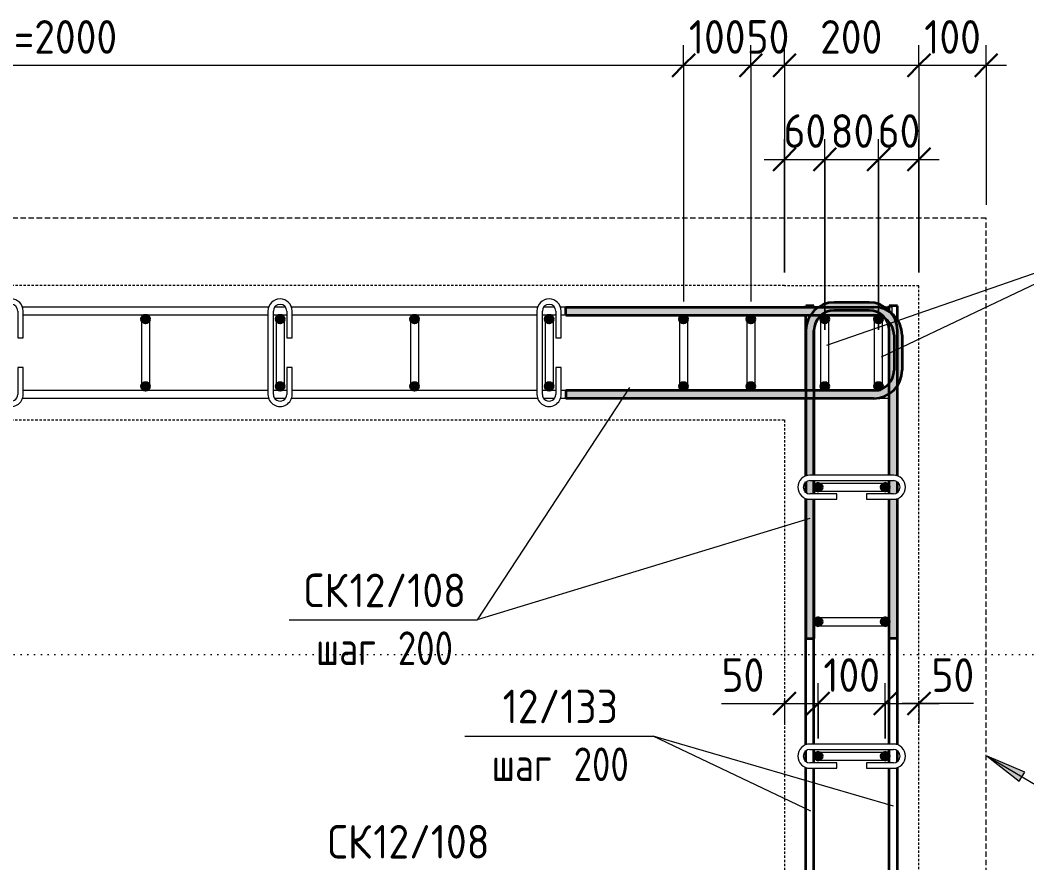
# Model space of a CAD drawing. Header units: millimetres. Extents: x 28908 to 47912, y -2577 to 78399.
# Drawn here: x 32943 to 34441, y 76866 to 78120 of the extents above; entities that cross this region are included whole.
import ezdxf

# ---------------------------------------------------------------- set-up
doc = ezdxf.new("R2010")
doc.units = ezdxf.units.MM
for name, pattern in [('01 Штриховая _4 мм_', [6, 3.5, -2.5]), ('01 Штриховая _8 мм_', [12, 8, -4]), ('04 Пунктир 10мм', [10, 0, -10])]:
    doc.linetypes.add(name, pattern=pattern)
for name, color, linetype, lineweight in [('AA_Dim', 7, 'Continuous', 9), ('AA_Dim-20', 7, 'Continuous', 9), ('AA_Oformlenie', 7, 'Continuous', 9), ('AA_Razrez', 7, 'Continuous', 9), ('AA_Vinoska', 7, 'Continuous', 9), ('KR_Armatura', 7, 'Continuous', 20), ('KR_Armatura_Tonkie', 7, 'Continuous', 20)]:
    doc.layers.add(name, color=color, linetype=linetype, lineweight=lineweight)
doc.layers.add('AF_Stena_Опалубка', color=7, linetype='Continuous', lineweight=20, true_color=0x0063c6)
doc.layers.add('KR_Fundament', color=7, linetype='Continuous', lineweight=20, true_color=0x804000)
doc.styles.add('ISOCPEUR_1', font='isocpeur.TTF', dxfattribs={"width": 0.9, "height": 50})
doc.styles.add('ISOCPEUR_2', font='isocpeur.TTF', dxfattribs={"width": 0.8, "height": 50})
doc.dimstyles.new('00_Точн_3_знака__прозр_', dxfattribs={"dimscale": 304.8, "dimtxt": 50.137748, "dimasz": 0.111549, "dimexe": 0.098425, "dimexo": 0.065617, "dimgap": 0.006562, "dimtad": 1, "dimdec": 3, "dimrnd": 0.001, "dimdsep": 46, "dimtxsty": 'ISOCPEUR_1', "dimblk1": 'OBLIQUE', "dimblk2": 'OBLIQUE', "dimsah": 1, "dimcen": 0.09, "dimdle": 0.098425, "dimazin": 0, "dimtfac": 1, "dimtdec": 4, "dimtix": 1, "dimtmove": 0, "dimatfit": 3, "dimfxl": 1, "dimtvp": 1, "dimtolj": 1, "dimtzin": 0, "dimlwd": 18, "dimlwe": 18, "dimarcsym": 2})
doc.dimstyles.new('00_Точн_3_знака__прозр__1', dxfattribs={"dimscale": 304.8, "dimtxt": 50.137748, "dimasz": 0.111549, "dimexe": 0.098425, "dimexo": 0.065617, "dimgap": 0.006562, "dimtad": 1, "dimdec": 3, "dimrnd": 0.001, "dimdsep": 46, "dimtxsty": 'ISOCPEUR_1', "dimblk1": 'OBLIQUE', "dimblk2": 'OBLIQUE', "dimsah": 1, "dimcen": 0.09, "dimdle": 0.098425, "dimazin": 0, "dimtfac": 1, "dimtdec": 4, "dimtix": 1, "dimtmove": 1, "dimatfit": 3, "dimfxl": 1, "dimtvp": 1, "dimtolj": 1, "dimtzin": 0, "dimlwd": 18, "dimlwe": 18, "dimarcsym": 2})

# ---------------------------------------------------------------- blocks, each defined once
blk = doc.blocks.new('079_Шпилька _ЭлУзла_ - d8 А240-3881866-План армирования стен')
at = {"layer": 'AA_Oformlenie'}
for p, q in [((40, 18), (0, 18)), ((40, 10), (40, 18)), ((124, 18), (84, 18)), ((84, 18), (84, 10)), ((0, 10), (40, 10)), ((84, 10), (124, 10)), ((124, -10), (0, -10)), ((0, -18), (124, -18))]:
    blk.add_line(p, q, dxfattribs=at)
for centre, radius, start, end in [((0, 0), 18, 90, 270), ((124, 0), 18, 270, 90), ((0, 0), 10, 90, 270), ((124, 0), 10, 270, 90)]:
    blk.add_arc(centre, radius, start, end, dxfattribs=at)
blk = doc.blocks.new('DIMBLOCK7-План армирования стен')
at = {"layer": 'AA_Dim-20', "color": 30, "lineweight": 18, "true_color": 0xff8000, "transparency": 16777216}
for p, q in [((31930.1, 78052.6), (31930.1, 78082.6)), ((33930.1, 78052.6), (33930.1, 78082.6)), ((34030.1, 78052.6), (34030.1, 78082.6)), ((31930.1, 78052.6), (33930.1, 78052.6)), ((31930.1, 78052.6), (31930.1, 77701)), ((33930.1, 78052.6), (33930.1, 77701)), ((34030.1, 78052.6), (34030.1, 77701))]:
    blk.add_line(p, q, dxfattribs=at)
at = {"layer": 'AA_Dim-20', "color": 30, "lineweight": 30, "true_color": 0xff8000, "transparency": 16777216}
for p, q in [((31930.1, 78052.6), (31947.1, 78069.6)), ((33930.1, 78052.6), (33947.1, 78069.6)), ((34030.1, 78052.6), (34047.1, 78069.6)), ((31930.1, 78052.6), (31913.1, 78035.6)), ((33930.1, 78052.6), (33913.1, 78035.6)), ((34030.1, 78052.6), (34013.1, 78035.6))]:
    blk.add_line(p, q, dxfattribs=at)
at = {"layer": 'AA_Dim-20', "color": 0, "lineweight": 18, "transparency": 16777216, "insert": (32763.1, 78119.8), "char_height": 50, "width": 400.724, "attachment_point": 1, "line_spacing_factor": 1.135194, "style": 'ISOCPEUR_1'}
blk.add_mtext('10х200=2000', dxfattribs=at)
blk = doc.blocks.new('_None')
blk = doc.blocks.new('DIMBLOCK8-План армирования стен')
at = {"layer": 'AA_Dim-20', "color": 30, "lineweight": 18, "true_color": 0xff8000, "transparency": 16777216}
for p, q in [((33930.1, 78052.6), (33930.1, 78082.6)), ((34030.1, 78052.6), (34030.1, 78082.6)), ((34080.1, 78052.6), (34080.1, 78082.6)), ((33930.1, 78052.6), (34030.1, 78052.6)), ((33930.1, 78052.6), (33930.1, 77701)), ((34030.1, 78052.6), (34030.1, 77701)), ((34080.1, 78052.6), (34080.1, 77744.5))]:
    blk.add_line(p, q, dxfattribs=at)
at = {"layer": 'AA_Dim-20', "color": 30, "lineweight": 30, "true_color": 0xff8000, "transparency": 16777216}
for p, q in [((33930.1, 78052.6), (33947.1, 78069.6)), ((34030.1, 78052.6), (34047.1, 78069.6)), ((34080.1, 78052.6), (34097.1, 78069.6)), ((33930.1, 78052.6), (33913.1, 78035.6)), ((34030.1, 78052.6), (34013.1, 78035.6)), ((34080.1, 78052.6), (34063.1, 78035.6))]:
    blk.add_line(p, q, dxfattribs=at)
at = {"layer": 'AA_Dim-20', "color": 0, "lineweight": 18, "transparency": 16777216, "insert": (33938, 78119.8), "char_height": 50, "width": 101.032, "attachment_point": 1, "line_spacing_factor": 1.135194, "style": 'ISOCPEUR_1'}
blk.add_mtext('100', dxfattribs=at)
blk = doc.blocks.new('DIMBLOCK9-План армирования стен')
at = {"layer": 'AA_Dim-20', "color": 30, "lineweight": 18, "true_color": 0xff8000, "transparency": 16777216}
for p, q in [((34030.1, 78052.6), (34030.1, 78082.6)), ((34080.1, 78052.6), (34080.1, 78082.6)), ((34280.1, 78052.6), (34280.1, 78082.6)), ((34030.1, 78052.6), (34080.1, 78052.6)), ((34030.1, 78052.6), (34030.1, 77701)), ((34080.1, 78052.6), (34080.1, 77744.5)), ((34280.1, 78052.6), (34280.1, 77744.5))]:
    blk.add_line(p, q, dxfattribs=at)
at = {"layer": 'AA_Dim-20', "color": 30, "lineweight": 30, "true_color": 0xff8000, "transparency": 16777216}
for p, q in [((34030.1, 78052.6), (34047.1, 78069.6)), ((34080.1, 78052.6), (34097.1, 78069.6)), ((34280.1, 78052.6), (34297.1, 78069.6)), ((34030.1, 78052.6), (34013.1, 78035.6)), ((34080.1, 78052.6), (34063.1, 78035.6)), ((34280.1, 78052.6), (34263.1, 78035.6))]:
    blk.add_line(p, q, dxfattribs=at)
at = {"layer": 'AA_Dim-20', "color": 0, "lineweight": 18, "transparency": 16777216, "insert": (34023.8, 78119.8), "char_height": 50, "width": 74.923, "attachment_point": 1, "line_spacing_factor": 1.135194, "style": 'ISOCPEUR_1'}
blk.add_mtext('50', dxfattribs=at)
blk = doc.blocks.new('DIMBLOCK10-План армирования стен')
at = {"layer": 'AA_Dim-20', "color": 30, "lineweight": 18, "true_color": 0xff8000, "transparency": 16777216}
for p, q in [((34080.1, 78052.6), (34080.1, 78082.6)), ((34280.1, 78052.6), (34280.1, 78082.6)), ((34380.1, 78052.6), (34380.1, 78082.6)), ((34080.1, 78052.6), (34280.1, 78052.6)), ((34080.1, 78052.6), (34080.1, 77744.5)), ((34280.1, 78052.6), (34280.1, 77744.5)), ((34380.1, 78052.6), (34380.1, 77845))]:
    blk.add_line(p, q, dxfattribs=at)
at = {"layer": 'AA_Dim-20', "color": 30, "lineweight": 30, "true_color": 0xff8000, "transparency": 16777216}
for p, q in [((34080.1, 78052.6), (34097.1, 78069.6)), ((34280.1, 78052.6), (34297.1, 78069.6)), ((34380.1, 78052.6), (34397.1, 78069.6)), ((34080.1, 78052.6), (34063.1, 78035.6)), ((34280.1, 78052.6), (34263.1, 78035.6)), ((34380.1, 78052.6), (34363.1, 78035.6))]:
    blk.add_line(p, q, dxfattribs=at)
at = {"layer": 'AA_Dim-20', "color": 0, "lineweight": 18, "transparency": 16777216, "insert": (34133.2, 78119.8), "char_height": 50, "width": 112.384, "attachment_point": 1, "line_spacing_factor": 1.135194, "style": 'ISOCPEUR_1'}
blk.add_mtext('200', dxfattribs=at)
blk = doc.blocks.new('DIMBLOCK11-План армирования стен')
at = {"layer": 'AA_Dim-20', "color": 30, "lineweight": 18, "true_color": 0xff8000, "transparency": 16777216}
for p, q in [((34280.1, 78052.6), (34280.1, 78082.6)), ((34380.1, 78052.6), (34380.1, 78082.6)), ((34280.1, 78052.6), (34410.1, 78052.6)), ((34280.1, 78052.6), (34280.1, 77744.5)), ((34380.1, 78052.6), (34380.1, 77845))]:
    blk.add_line(p, q, dxfattribs=at)
at = {"layer": 'AA_Dim-20', "color": 30, "lineweight": 30, "true_color": 0xff8000, "transparency": 16777216}
for p, q in [((34280.1, 78052.6), (34297.1, 78069.6)), ((34380.1, 78052.6), (34397.1, 78069.6)), ((34280.1, 78052.6), (34263.1, 78035.6)), ((34380.1, 78052.6), (34363.1, 78035.6))]:
    blk.add_line(p, q, dxfattribs=at)
at = {"layer": 'AA_Dim-20', "color": 0, "lineweight": 18, "transparency": 16777216, "insert": (34288, 78119.8), "char_height": 50, "width": 101.032, "attachment_point": 1, "line_spacing_factor": 1.135194, "style": 'ISOCPEUR_1'}
blk.add_mtext('100', dxfattribs=at)
blk = doc.blocks.new('DIMBLOCK30-План армирования стен')
at = {"layer": 'AA_Dim-20', "color": 30, "lineweight": 18, "true_color": 0xff8000, "transparency": 16777216}
for p, q in [((34130.1, 77051), (34130.1, 77133.4)), ((33986.5, 77103.4), (34068.9, 77103.4)), ((34050.1, 77103.4), (34130.1, 77103.4)), ((34068.9, 77103.4), (34105.1, 77103.4)), ((34080.1, 77107.5), (34080.1, 77073.4)), ((34080.1, 77103.4), (34080.1, 77107.5)), ((34130.1, 77103.4), (34130.1, 77051))]:
    blk.add_line(p, q, dxfattribs=at)
at = {"layer": 'AA_Dim-20', "color": 30, "lineweight": 30, "true_color": 0xff8000, "transparency": 16777216}
for p, q in [((34080.1, 77103.4), (34097.1, 77120.4)), ((34130.1, 77103.4), (34147.1, 77120.4)), ((34080.1, 77103.4), (34063.1, 77086.4)), ((34130.1, 77103.4), (34113.1, 77086.4))]:
    blk.add_line(p, q, dxfattribs=at)
at = {"layer": 'AA_Dim-20', "color": 0, "lineweight": 18, "transparency": 16777216, "insert": (33986.5, 77170.6), "char_height": 50, "width": 74.923, "attachment_point": 1, "line_spacing_factor": 1.135194, "style": 'ISOCPEUR_1'}
blk.add_mtext('50', dxfattribs=at)
blk = doc.blocks.new('_Oblique')
at = {"color": 0, "linetype": 'ByBlock', "lineweight": -2}
blk.add_line((-0.5, -0.5), (0.5, 0.5), dxfattribs=at)
blk = doc.blocks.new('DIMBLOCK31-План армирования стен')
at = {"layer": 'AA_Dim-20', "color": 30, "lineweight": 18, "true_color": 0xff8000, "transparency": 16777216}
for p, q in [((34130.1, 77051), (34130.1, 77133.4)), ((34230.1, 77051), (34230.1, 77133.4)), ((34130.1, 77103.4), (34230.1, 77103.4)), ((34130.1, 77103.4), (34130.1, 77051)), ((34230.1, 77103.4), (34230.1, 77051))]:
    blk.add_line(p, q, dxfattribs=at)
at = {"layer": 'AA_Dim-20', "color": 30, "lineweight": 30, "true_color": 0xff8000, "transparency": 16777216}
for p, q in [((34130.1, 77103.4), (34147.1, 77120.4)), ((34230.1, 77103.4), (34247.1, 77120.4)), ((34130.1, 77103.4), (34113.1, 77086.4)), ((34230.1, 77103.4), (34213.1, 77086.4))]:
    blk.add_line(p, q, dxfattribs=at)
at = {"layer": 'AA_Dim-20', "color": 0, "lineweight": 18, "transparency": 16777216, "insert": (34138, 77170.6), "char_height": 50, "width": 101.032, "attachment_point": 1, "line_spacing_factor": 1.135194, "style": 'ISOCPEUR_1'}
blk.add_mtext('100', dxfattribs=at)
blk = doc.blocks.new('DIMBLOCK32-План армирования стен')
at = {"layer": 'AA_Dim-20', "color": 30, "lineweight": 18, "true_color": 0xff8000, "transparency": 16777216}
for p, q in [((34230.1, 77051), (34230.1, 77133.4)), ((34230.1, 77103.4), (34310.1, 77103.4)), ((34230.1, 77103.4), (34230.1, 77051)), ((34278.7, 77103.4), (34255.1, 77103.4)), ((34361.1, 77103.4), (34278.7, 77103.4)), ((34280.1, 77107.5), (34280.1, 77073.4)), ((34280.1, 77103.4), (34280.1, 77107.5))]:
    blk.add_line(p, q, dxfattribs=at)
at = {"layer": 'AA_Dim-20', "color": 30, "lineweight": 30, "true_color": 0xff8000, "transparency": 16777216}
for p, q in [((34230.1, 77103.4), (34247.1, 77120.4)), ((34280.1, 77103.4), (34297.1, 77120.4)), ((34230.1, 77103.4), (34213.1, 77086.4)), ((34280.1, 77103.4), (34263.1, 77086.4))]:
    blk.add_line(p, q, dxfattribs=at)
at = {"layer": 'AA_Dim-20', "color": 0, "lineweight": 18, "transparency": 16777216, "insert": (34298.7, 77170.6), "char_height": 50, "width": 74.923, "attachment_point": 1, "line_spacing_factor": 1.135194, "style": 'ISOCPEUR_1'}
blk.add_mtext('50', dxfattribs=at)
blk = doc.blocks.new('DIMBLOCK39-План армирования стен')
at = {"layer": 'AA_Dim-20', "color": 30, "lineweight": 18, "true_color": 0xff8000, "transparency": 16777216}
for p, q in [((34080.1, 77744.5), (34080.1, 77942.6)), ((34140.1, 77659), (34140.1, 77942.6)), ((34050.1, 77912.6), (34140.1, 77912.6)), ((34080.1, 77912.6), (34080.1, 77744.5)), ((34140.1, 77912.6), (34140.1, 77659))]:
    blk.add_line(p, q, dxfattribs=at)
at = {"layer": 'AA_Dim-20', "color": 30, "lineweight": 30, "true_color": 0xff8000, "transparency": 16777216}
for p, q in [((34080.1, 77912.6), (34097.1, 77929.6)), ((34140.1, 77912.6), (34157.1, 77929.6)), ((34080.1, 77912.6), (34063.1, 77895.6)), ((34140.1, 77912.6), (34123.1, 77895.6))]:
    blk.add_line(p, q, dxfattribs=at)
at = {"layer": 'AA_Dim-20', "color": 0, "lineweight": 18, "transparency": 16777216, "insert": (34078.8, 77979.8), "char_height": 50, "width": 74.923, "attachment_point": 1, "line_spacing_factor": 1.135194, "style": 'ISOCPEUR_1'}
blk.add_mtext('60', dxfattribs=at)
blk = doc.blocks.new('DIMBLOCK40-План армирования стен')
at = {"layer": 'AA_Dim-20', "color": 30, "lineweight": 18, "true_color": 0xff8000, "transparency": 16777216}
for p, q in [((34140.1, 77659), (34140.1, 77942.6)), ((34220.1, 77659), (34220.1, 77942.6)), ((34140.1, 77912.6), (34220.1, 77912.6)), ((34140.1, 77912.6), (34140.1, 77659)), ((34220.1, 77912.6), (34220.1, 77659))]:
    blk.add_line(p, q, dxfattribs=at)
at = {"layer": 'AA_Dim-20', "color": 30, "lineweight": 30, "true_color": 0xff8000, "transparency": 16777216}
for p, q in [((34140.1, 77912.6), (34157.1, 77929.6)), ((34220.1, 77912.6), (34237.1, 77929.6)), ((34140.1, 77912.6), (34123.1, 77895.6)), ((34220.1, 77912.6), (34203.1, 77895.6))]:
    blk.add_line(p, q, dxfattribs=at)
at = {"layer": 'AA_Dim-20', "color": 0, "lineweight": 18, "transparency": 16777216, "insert": (34148.8, 77979.8), "char_height": 50, "width": 74.923, "attachment_point": 1, "line_spacing_factor": 1.135194, "style": 'ISOCPEUR_1'}
blk.add_mtext('80', dxfattribs=at)
blk = doc.blocks.new('DIMBLOCK41-План армирования стен')
at = {"layer": 'AA_Dim-20', "color": 30, "lineweight": 18, "true_color": 0xff8000, "transparency": 16777216}
for p, q in [((34220.1, 77659), (34220.1, 77942.6)), ((34280.1, 77744.5), (34280.1, 77942.6)), ((34220.1, 77912.6), (34310.1, 77912.6)), ((34220.1, 77912.6), (34220.1, 77659)), ((34280.1, 77912.6), (34280.1, 77744.5))]:
    blk.add_line(p, q, dxfattribs=at)
at = {"layer": 'AA_Dim-20', "color": 30, "lineweight": 30, "true_color": 0xff8000, "transparency": 16777216}
for p, q in [((34220.1, 77912.6), (34237.1, 77929.6)), ((34280.1, 77912.6), (34297.1, 77929.6)), ((34220.1, 77912.6), (34203.1, 77895.6)), ((34280.1, 77912.6), (34263.1, 77895.6))]:
    blk.add_line(p, q, dxfattribs=at)
at = {"layer": 'AA_Dim-20', "color": 0, "lineweight": 18, "transparency": 16777216, "insert": (34218.8, 77979.8), "char_height": 50, "width": 74.923, "attachment_point": 1, "line_spacing_factor": 1.135194, "style": 'ISOCPEUR_1'}
blk.add_mtext('60', dxfattribs=at)
blk = doc.blocks.new('042_М_Арматуры - Диам длина поз _ Шаг-2260295-План армирования стен')
at = {"layer": 'AA_Vinoska'}
blk.add_line((-7, 0), (7, 0), dxfattribs=at)

msp = doc.modelspace()

# ---------------------------------------------------------------- hatches: boundary and pattern name
at = {"layer": 'AA_Vinoska'}
msp.add_hatch(color=256, dxfattribs=at).paths.add_polyline_path([(34381.6906, 77024.9128), (34429.3398, 76987.604), (34437.3724, 77001.2078)])
at = {"layer": 'KR_Armatura', "lineweight": 35}
h = msp.add_hatch(color=256, dxfattribs=at)
edge = h.paths.add_edge_path()
edge.add_arc((33130.0616, 77675), 6, 0, 360)
for points in [[(33127.0616, 77669.8038), (33133.0616, 77669.8038), (33136.0616, 77675), (33133.0616, 77680.1962), (33127.0616, 77680.1962), (33124.0616, 77675)], [(33327.0616, 77669.8038), (33333.0616, 77669.8038), (33336.0616, 77675), (33333.0616, 77680.1962), (33327.0616, 77680.1962), (33324.0616, 77675)], [(33527.0616, 77669.8038), (33533.0616, 77669.8038), (33536.0616, 77675), (33533.0616, 77680.1962), (33527.0616, 77680.1962), (33524.0616, 77675)], [(33728.1124, 77669.8038), (33733.0616, 77669.8038), (33736.0616, 77675), (33733.0616, 77680.1962), (33727.0616, 77680.1962), (33724.0616, 77675), (33727.0616, 77669.8038)], [(33927.0616, 77669.8038), (33933.0616, 77669.8038), (33936.0616, 77675), (33933.0616, 77680.1962), (33927.0616, 77680.1962), (33924.0616, 77675)], [(34027.0616, 77669.8038), (34033.0616, 77669.8038), (34036.0616, 77675), (34033.0616, 77680.1962), (34027.0616, 77680.1962), (34024.0616, 77675)], [(34142.1742, 77669.8038), (34143.0616, 77669.8038), (34146.0616, 77675), (34143.0616, 77680.1962), (34137.0616, 77680.1962), (34134.0616, 77675), (34137.0616, 77669.8038)], [(34223.0616, 77669.8038), (34226.0616, 77675), (34223.0616, 77680.1962), (34217.0616, 77680.1962), (34214.0616, 77675), (34217.0616, 77669.8038)], [(33127.0616, 77569.8038), (33133.0616, 77569.8038), (33136.0616, 77575), (33133.0616, 77580.1962), (33127.0616, 77580.1962), (33124.0616, 77575)], [(33327.0616, 77569.8038), (33333.0616, 77569.8038), (33336.0616, 77575), (33333.0616, 77580.1962), (33327.0616, 77580.1962), (33324.0616, 77575)], [(33527.0616, 77569.8038), (33533.0616, 77569.8038), (33536.0616, 77575), (33533.0616, 77580.1962), (33527.0616, 77580.1962), (33524.0616, 77575)], [(33728.1124, 77569.8038), (33733.0616, 77569.8038), (33736.0616, 77575), (33733.0616, 77580.1962), (33727.0616, 77580.1962), (33724.0616, 77575), (33727.0616, 77569.8038)], [(33927.0616, 77569.8038), (33933.0616, 77569.8038), (33936.0616, 77575), (33933.0616, 77580.1962), (33927.0616, 77580.1962), (33924.0616, 77575)], [(34027.0616, 77569.8038), (34033.0616, 77569.8038), (34036.0616, 77575), (34033.0616, 77580.1962), (34027.0616, 77580.1962), (34024.0616, 77575)], [(34142.1742, 77569.8038), (34143.0616, 77569.8038), (34146.0616, 77575), (34143.0616, 77580.1962), (34137.0616, 77580.1962), (34134.0616, 77575), (34137.0616, 77569.8038)], [(34223.0616, 77569.8038), (34226.0616, 77575), (34223.0616, 77580.1962), (34217.0616, 77580.1962), (34214.0616, 77575), (34217.0616, 77569.8038)], [(34130.0616, 77419), (34135.2578, 77422), (34135.2578, 77428), (34130.0616, 77431), (34124.8655, 77428), (34124.8655, 77422)], [(34230.0616, 77419), (34235.2578, 77422), (34235.2578, 77428), (34230.0616, 77431), (34224.8655, 77428), (34224.9866, 77421.9301)], [(34130.0616, 77219), (34135.2578, 77222), (34135.2578, 77228), (34130.0616, 77231), (34124.8655, 77228), (34124.8655, 77222)], [(34230.0616, 77219), (34235.2578, 77222), (34235.2578, 77228), (34230.0616, 77231), (34224.8655, 77228), (34224.8655, 77222)], [(34130.0616, 77019), (34135.2578, 77022), (34135.2578, 77028), (34130.0616, 77031), (34124.8655, 77028), (34124.8655, 77022)], [(34230.0616, 77019), (34235.2578, 77022), (34235.2578, 77028), (34230.0616, 77031), (34224.8655, 77028), (34224.9866, 77021.9301)]]:
    msp.add_hatch(color=256, dxfattribs=at).paths.add_polyline_path(points)
h = msp.add_hatch(color=256, dxfattribs=at)
edge = h.paths.add_edge_path()
edge.add_arc((33330.0616, 77675), 6, 0, 360)
h = msp.add_hatch(color=256, dxfattribs=at)
edge = h.paths.add_edge_path()
edge.add_arc((33530.0616, 77675), 6, 0, 360)
h = msp.add_hatch(color=256, dxfattribs=at)
edge = h.paths.add_edge_path()
edge.add_arc((33730.0616, 77675), 6, 0, 360)
h = msp.add_hatch(color=256, dxfattribs=at)
edge = h.paths.add_edge_path()
edge.add_arc((33930.0616, 77675), 6, 0, 360)
h = msp.add_hatch(color=256, dxfattribs=at)
edge = h.paths.add_edge_path()
edge.add_arc((34030.0616, 77675), 6, 0, 360)
h = msp.add_hatch(color=256, dxfattribs=at)
edge = h.paths.add_edge_path()
edge.add_arc((34140.0616, 77675), 6, 0, 360)
h = msp.add_hatch(color=256, dxfattribs=at)
edge = h.paths.add_edge_path()
edge.add_arc((34220.0616, 77675), 6, 0, 360)
h = msp.add_hatch(color=256, dxfattribs=at)
edge = h.paths.add_edge_path()
edge.add_arc((33130.0616, 77575), 6, 0, 360)
h = msp.add_hatch(color=256, dxfattribs=at)
edge = h.paths.add_edge_path()
edge.add_arc((33330.0616, 77575), 6, 0, 360)
h = msp.add_hatch(color=256, dxfattribs=at)
edge = h.paths.add_edge_path()
edge.add_arc((33530.0616, 77575), 6, 0, 360)
h = msp.add_hatch(color=256, dxfattribs=at)
edge = h.paths.add_edge_path()
edge.add_arc((33730.0616, 77575), 6, 0, 360)
h = msp.add_hatch(color=256, dxfattribs=at)
edge = h.paths.add_edge_path()
edge.add_arc((33930.0616, 77575), 6, 0, 360)
h = msp.add_hatch(color=256, dxfattribs=at)
edge = h.paths.add_edge_path()
edge.add_arc((34030.0616, 77575), 6, 0, 360)
h = msp.add_hatch(color=256, dxfattribs=at)
edge = h.paths.add_edge_path()
edge.add_arc((34140.0616, 77575), 6, 0, 360)
h = msp.add_hatch(color=256, dxfattribs=at)
edge = h.paths.add_edge_path()
edge.add_arc((34220.0616, 77575), 6, 0, 360)
h = msp.add_hatch(color=256, dxfattribs=at)
edge = h.paths.add_edge_path()
edge.add_arc((34130.0616, 77425), 6, 0, 360)
h = msp.add_hatch(color=256, dxfattribs=at)
edge = h.paths.add_edge_path()
edge.add_arc((34230.0616, 77425), 6, 0, 360)
h = msp.add_hatch(color=256, dxfattribs=at)
edge = h.paths.add_edge_path()
edge.add_arc((34130.0616, 77225), 6, 0, 360)
h = msp.add_hatch(color=256, dxfattribs=at)
edge = h.paths.add_edge_path()
edge.add_arc((34230.0616, 77225), 6, 0, 360)
h = msp.add_hatch(color=256, dxfattribs=at)
edge = h.paths.add_edge_path()
edge.add_arc((34130.0616, 77025), 6, 0, 360)
h = msp.add_hatch(color=256, dxfattribs=at)
edge = h.paths.add_edge_path()
edge.add_arc((34230.0616, 77025), 6, 0, 360)
at = {"layer": 'KR_Armatura_Tonkie'}
for points in [[(34059.3619, 77681), (34213.0616, 77681), (34213.0616, 77693), (33755.0616, 77693), (33755.0616, 77681), (33976.5495, 77681)], [(34112.0616, 77658), (34124.0616, 77658), (34125.0838, 77665.7646), (34128.0808, 77673), (34132.8484, 77679.2132), (34139.0616, 77683.9808), (34146.297, 77686.9778), (34154.0616, 77688), (34154.0616, 77700), (34143.1912, 77698.5689), (34133.0616, 77694.3731), (34124.3631, 77687.6985), (34117.6885, 77679), (34113.4927, 77668.8704)], [(34183.5804, 77688), (34206.0616, 77688), (34206.0616, 77700), (34154.0616, 77700), (34154.0616, 77688)], [(34236.0616, 77658), (34248.0616, 77658), (34246.6305, 77668.8704), (34242.4347, 77679), (34235.7601, 77687.6985), (34227.0616, 77694.3731), (34216.932, 77698.5689), (34206.0616, 77700), (34206.0616, 77688), (34213.8262, 77686.9778), (34221.0616, 77683.9808), (34227.2748, 77679.2132), (34232.0424, 77673), (34235.0394, 77665.7646)], [(34243.0616, 77651), (34255.0616, 77651), (34253.6305, 77661.8704), (34249.4347, 77672), (34242.7601, 77680.6985), (34234.0616, 77687.3731), (34223.932, 77691.5689), (34213.0616, 77693), (34213.0616, 77681), (34220.8262, 77679.9778), (34228.0616, 77676.9808), (34234.2748, 77672.2132), (34239.0424, 77666), (34242.0394, 77658.7646)], [(34243.0616, 77599), (34255.0616, 77599), (34255.0616, 77651), (34243.0616, 77651), (34243.0616, 77628.9973)], [(34213.0616, 77557), (34224.7601, 77558.7741), (34234.0616, 77562.6269), (34242.7601, 77569.3015), (34249.4347, 77578), (34253.6305, 77588.1296), (34255.0616, 77599), (34243.0616, 77599), (34242.0394, 77591.2354), (34239.0424, 77584), (34234.2748, 77577.7868), (34228.0616, 77573.0192), (34220.8262, 77570.0222), (34213.0616, 77569), (34213.0616, 77558.7741)], [(33810.9248, 77557), (34213.0616, 77557), (34213.0616, 77569), (33755.0616, 77569), (33755.0616, 77557)]]:
    msp.add_hatch(color=256, dxfattribs=at).paths.add_polyline_path(points)
h = msp.add_hatch(color=256, dxfattribs=at)
h.paths.add_polyline_path([(34112.0616, 77200), (34124.0616, 77200), (34124.0616, 77407), (34118.0616, 77407), (34113.0616, 77407.7547), (34112.0616, 77408.1689), (34112.0616, 77407.6133)])
h.paths.add_polyline_path([(34124.0616, 77415), (34124.0616, 77435), (34118.0616, 77435), (34115.4734, 77434.6593), (34113.0616, 77433.6603), (34112.0616, 77432.8929), (34112.0616, 77417.1071), (34113.4029, 77416.1984), (34115.4734, 77415.3407), (34118.0616, 77415)])
h.paths.add_polyline_path([(34112.0616, 77441.8311), (34113.4029, 77442.3867), (34118.0616, 77443), (34124.0616, 77443), (34124.0616, 77658), (34112.0616, 77658), (34112.0616, 77442.3867)])
h = msp.add_hatch(color=256, dxfattribs=at)
h.paths.add_polyline_path([(34236.0616, 77200), (34248.0616, 77200), (34248.0616, 77408.1689), (34246.7204, 77407.6133), (34242.0616, 77407), (34236.0616, 77407)])
h.paths.add_polyline_path([(34236.0616, 77415), (34242.0616, 77415), (34244.6498, 77415.3407), (34247.0616, 77416.3397), (34248.0616, 77417.1071), (34248.0616, 77432.8929), (34246.7204, 77433.8016), (34244.6498, 77434.6593), (34242.0616, 77435), (34236.0616, 77435), (34236.0616, 77418.3278)])
h.paths.add_polyline_path([(34248.0616, 77441.8311), (34248.0616, 77658), (34236.0616, 77658), (34236.0616, 77443), (34242.0616, 77443), (34247.0616, 77442.2453)])

# ---------------------------------------------------------------- linework, layer by layer
at = {"layer": 'AA_Razrez', "color": 7, "linetype": '04 Пунктир 10мм', "true_color": 0xffffff}
msp.add_line((28924.9772, 77176.3546), (34821.7955, 77176.3546), dxfattribs=at)
at = {"layer": 'AA_Vinoska'}
for p, q in [((34143.287, 77636.0839), (34576.1064, 77786.4769)), ((34224.6164, 77619.0615), (34576.1064, 77786.4769)), ((33849.7639, 77573.1274), (33623.3201, 77227.5203)), ((34118.0616, 77378.6228), (33623.3201, 77227.5203)), ((34242.0616, 76950.7001), (33884.7707, 77054.8908)), ((34119.2657, 76943.3043), (33884.7707, 77054.8908)), ((34381.6906, 77024.9128), (34429.3398, 76987.604)), ((34437.3724, 77001.2078), (34381.6906, 77024.9128)), ((34381.6906, 77024.9128), (34594.0836, 76899.5013)), ((34429.3398, 76987.604), (34437.3724, 77001.2078))]:
    msp.add_line(p, q, dxfattribs=at)
at = {"layer": 'AF_Stena_Опалубка', "linetype": '01 Штриховая _4 мм_'}
for p, q in [((34080.0616, 77725), (31880.0616, 77725)), ((34080.0616, 77724.5), (34080.0616, 77725)), ((34280.0616, 77724.5), (34080.0616, 77724.5)), ((34280.0616, 76335), (34280.0616, 77724.5)), ((31880.0616, 77525), (34080.0616, 77525)), ((34080.0616, 77525), (34080.0616, 76535))]:
    msp.add_line(p, q, dxfattribs=at)
at = {"layer": 'KR_Armatura', "lineweight": 35}
for p, q in [((33127.0616, 77680.1962), (33124.0616, 77675)), ((33124.0616, 77675), (33127.0616, 77669.8038)), ((33133.0616, 77680.1962), (33127.0616, 77680.1962)), ((33136.0616, 77675), (33133.0616, 77680.1962)), ((33133.0616, 77669.8038), (33136.0616, 77675)), ((33327.0616, 77680.1962), (33324.0616, 77675)), ((33324.0616, 77675), (33327.0616, 77669.8038)), ((33333.0616, 77680.1962), (33327.0616, 77680.1962)), ((33336.0616, 77675), (33333.0616, 77680.1962)), ((33333.0616, 77669.8038), (33336.0616, 77675)), ((33527.0616, 77680.1962), (33524.0616, 77675)), ((33524.0616, 77675), (33527.0616, 77669.8038)), ((33533.0616, 77680.1962), (33527.0616, 77680.1962)), ((33536.0616, 77675), (33533.0616, 77680.1962)), ((33533.0616, 77669.8038), (33536.0616, 77675)), ((33727.0616, 77680.1962), (33724.0616, 77675)), ((33724.0616, 77675), (33727.0616, 77669.8038)), ((33733.0616, 77680.1962), (33727.0616, 77680.1962)), ((33736.0616, 77675), (33733.0616, 77680.1962)), ((33733.0616, 77669.8038), (33736.0616, 77675)), ((33927.0616, 77680.1962), (33924.0616, 77675)), ((33924.0616, 77675), (33927.0616, 77669.8038)), ((33933.0616, 77680.1962), (33927.0616, 77680.1962)), ((33936.0616, 77675), (33933.0616, 77680.1962)), ((33933.0616, 77669.8038), (33936.0616, 77675)), ((34027.0616, 77680.1962), (34024.0616, 77675)), ((34024.0616, 77675), (34027.0616, 77669.8038)), ((34033.0616, 77680.1962), (34027.0616, 77680.1962)), ((34036.0616, 77675), (34033.0616, 77680.1962)), ((34033.0616, 77669.8038), (34036.0616, 77675)), ((34137.0616, 77680.1962), (34134.0616, 77675)), ((34134.0616, 77675), (34137.0616, 77669.8038)), ((34143.0616, 77680.1962), (34137.0616, 77680.1962)), ((34146.0616, 77675), (34143.0616, 77680.1962)), ((34143.0616, 77669.8038), (34146.0616, 77675)), ((34217.0616, 77680.1962), (34214.0616, 77675)), ((34214.0616, 77675), (34217.0616, 77669.8038)), ((34223.0616, 77680.1962), (34217.0616, 77680.1962)), ((34226.0616, 77675), (34223.0616, 77680.1962)), ((34223.0616, 77669.8038), (34226.0616, 77675)), ((33127.0616, 77669.8038), (33133.0616, 77669.8038)), ((33327.0616, 77669.8038), (33333.0616, 77669.8038)), ((33527.0616, 77669.8038), (33533.0616, 77669.8038)), ((33727.0616, 77669.8038), (33728.1124, 77669.8038)), ((33728.1124, 77669.8038), (33733.0616, 77669.8038)), ((33927.0616, 77669.8038), (33933.0616, 77669.8038)), ((34027.0616, 77669.8038), (34033.0616, 77669.8038)), ((34137.0616, 77669.8038), (34142.1742, 77669.8038)), ((34142.1742, 77669.8038), (34143.0616, 77669.8038)), ((34217.0616, 77669.8038), (34223.0616, 77669.8038)), ((33127.0616, 77580.1962), (33124.0616, 77575)), ((33124.0616, 77575), (33127.0616, 77569.8038)), ((33133.0616, 77580.1962), (33127.0616, 77580.1962)), ((33127.0616, 77569.8038), (33133.0616, 77569.8038)), ((33136.0616, 77575), (33133.0616, 77580.1962)), ((33133.0616, 77569.8038), (33136.0616, 77575)), ((33327.0616, 77580.1962), (33324.0616, 77575)), ((33324.0616, 77575), (33327.0616, 77569.8038)), ((33333.0616, 77580.1962), (33327.0616, 77580.1962)), ((33327.0616, 77569.8038), (33333.0616, 77569.8038)), ((33336.0616, 77575), (33333.0616, 77580.1962)), ((33333.0616, 77569.8038), (33336.0616, 77575)), ((33527.0616, 77580.1962), (33524.0616, 77575)), ((33524.0616, 77575), (33527.0616, 77569.8038)), ((33533.0616, 77580.1962), (33527.0616, 77580.1962)), ((33527.0616, 77569.8038), (33533.0616, 77569.8038)), ((33536.0616, 77575), (33533.0616, 77580.1962)), ((33533.0616, 77569.8038), (33536.0616, 77575)), ((33727.0616, 77580.1962), (33724.0616, 77575)), ((33724.0616, 77575), (33727.0616, 77569.8038)), ((33733.0616, 77580.1962), (33727.0616, 77580.1962)), ((33727.0616, 77569.8038), (33728.1124, 77569.8038)), ((33728.1124, 77569.8038), (33733.0616, 77569.8038)), ((33736.0616, 77575), (33733.0616, 77580.1962)), ((33733.0616, 77569.8038), (33736.0616, 77575)), ((33927.0616, 77580.1962), (33924.0616, 77575)), ((33924.0616, 77575), (33927.0616, 77569.8038)), ((33933.0616, 77580.1962), (33927.0616, 77580.1962)), ((33927.0616, 77569.8038), (33933.0616, 77569.8038)), ((33936.0616, 77575), (33933.0616, 77580.1962)), ((33933.0616, 77569.8038), (33936.0616, 77575)), ((34027.0616, 77580.1962), (34024.0616, 77575)), ((34024.0616, 77575), (34027.0616, 77569.8038)), ((34033.0616, 77580.1962), (34027.0616, 77580.1962)), ((34027.0616, 77569.8038), (34033.0616, 77569.8038)), ((34036.0616, 77575), (34033.0616, 77580.1962)), ((34033.0616, 77569.8038), (34036.0616, 77575)), ((34137.0616, 77580.1962), (34134.0616, 77575)), ((34134.0616, 77575), (34137.0616, 77569.8038)), ((34143.0616, 77580.1962), (34137.0616, 77580.1962)), ((34137.0616, 77569.8038), (34142.1742, 77569.8038)), ((34142.1742, 77569.8038), (34143.0616, 77569.8038)), ((34146.0616, 77575), (34143.0616, 77580.1962)), ((34143.0616, 77569.8038), (34146.0616, 77575)), ((34217.0616, 77580.1962), (34214.0616, 77575)), ((34214.0616, 77575), (34217.0616, 77569.8038)), ((34223.0616, 77580.1962), (34217.0616, 77580.1962)), ((34217.0616, 77569.8038), (34223.0616, 77569.8038)), ((34226.0616, 77575), (34223.0616, 77580.1962)), ((34223.0616, 77569.8038), (34226.0616, 77575)), ((34130.0616, 77431), (34124.8655, 77428)), ((34124.8655, 77428), (34124.8655, 77422)), ((34124.8655, 77422), (34130.0616, 77419)), ((34135.2578, 77428), (34130.0616, 77431)), ((34130.0616, 77419), (34135.2578, 77422)), ((34135.2578, 77422), (34135.2578, 77428)), ((34230.0616, 77431), (34224.8655, 77428)), ((34224.8655, 77428), (34224.9866, 77421.9301)), ((34224.9866, 77421.9301), (34230.0616, 77419)), ((34235.2578, 77428), (34230.0616, 77431)), ((34230.0616, 77419), (34235.2578, 77422)), ((34235.2578, 77422), (34235.2578, 77428)), ((34130.0616, 77231), (34124.8655, 77228)), ((34124.8655, 77228), (34124.8655, 77222)), ((34135.2578, 77228), (34130.0616, 77231)), ((34135.2578, 77222), (34135.2578, 77228)), ((34230.0616, 77231), (34224.8655, 77228)), ((34224.8655, 77228), (34224.8655, 77222)), ((34235.2578, 77228), (34230.0616, 77231)), ((34235.2578, 77222), (34235.2578, 77228)), ((34124.8655, 77222), (34130.0616, 77219)), ((34130.0616, 77219), (34135.2578, 77222)), ((34224.8655, 77222), (34230.0616, 77219)), ((34230.0616, 77219), (34235.2578, 77222)), ((34130.0616, 77031), (34124.8655, 77028)), ((34135.2578, 77028), (34130.0616, 77031)), ((34230.0616, 77031), (34224.8655, 77028)), ((34235.2578, 77028), (34230.0616, 77031)), ((34124.8655, 77028), (34124.8655, 77022)), ((34124.8655, 77022), (34130.0616, 77019)), ((34130.0616, 77019), (34135.2578, 77022)), ((34135.2578, 77022), (34135.2578, 77028)), ((34224.8655, 77028), (34224.9866, 77021.9301)), ((34224.9866, 77021.9301), (34230.0616, 77019)), ((34230.0616, 77019), (34235.2578, 77022)), ((34235.2578, 77022), (34235.2578, 77028))]:
    msp.add_line(p, q, dxfattribs=at)
for centre in [(33130.0616, 77675), (33330.0616, 77675), (33530.0616, 77675), (33730.0616, 77675), (33930.0616, 77675), (34030.0616, 77675), (34140.0616, 77675), (34220.0616, 77675), (33130.0616, 77575), (33330.0616, 77575), (33530.0616, 77575), (33730.0616, 77575), (33930.0616, 77575), (34030.0616, 77575), (34140.0616, 77575), (34220.0616, 77575), (34130.0616, 77425), (34230.0616, 77425), (34130.0616, 77225), (34230.0616, 77225), (34130.0616, 77025), (34230.0616, 77025)]:
    msp.add_circle(centre, 6, dxfattribs=at)
at = {"layer": 'KR_Armatura_Tonkie'}
for p, q in [((33313.2305, 77693), (32946.8927, 77693)), ((33337.9545, 77693), (33322.1687, 77693)), ((33713.2305, 77693), (33346.8927, 77693)), ((33737.9545, 77693), (33722.1687, 77693)), ((34131.2722, 77693), (33746.8927, 77693)), ((34240.0616, 77693), (34228.851, 77693)), ((34240.0616, 77693), (34240.0616, 77682.7691)), ((33312.0616, 77681), (32948.0616, 77681)), ((33124.0616, 77675), (33124.0616, 77639)), ((33136.0616, 77675), (33136.0616, 77639)), ((33340.0616, 77681), (33320.0616, 77681)), ((33324.0616, 77675), (33324.0616, 77639)), ((33336.0616, 77675), (33336.0616, 77639)), ((33712.0616, 77681), (33348.0616, 77681)), ((33524.0616, 77675), (33524.0616, 77639)), ((33536.0616, 77675), (33536.0616, 77639)), ((33740.0616, 77681), (33720.0616, 77681)), ((33724.0616, 77675), (33724.0616, 77639)), ((33736.0616, 77675), (33736.0616, 77639)), ((34119.2232, 77681), (33748.0616, 77681)), ((33924.0616, 77675), (33924.0616, 77639)), ((33936.0616, 77675), (33936.0616, 77639)), ((34024.0616, 77675), (34024.0616, 77639)), ((34036.0616, 77675), (34036.0616, 77639)), ((34134.0616, 77639), (34134.0616, 77675)), ((34213.0616, 77681), (34135.177, 77681)), ((34146.0616, 77639), (34146.0616, 77675)), ((34214.0616, 77639), (34214.0616, 77675)), ((34226.0616, 77639), (34226.0616, 77675)), ((33124.0616, 77639), (33124.0616, 77611)), ((33136.0616, 77639), (33136.0616, 77611)), ((33324.0616, 77639), (33324.0616, 77611)), ((33336.0616, 77639), (33336.0616, 77611)), ((33524.0616, 77639), (33524.0616, 77611)), ((33536.0616, 77639), (33536.0616, 77611)), ((33724.0616, 77639), (33724.0616, 77611)), ((33736.0616, 77639), (33736.0616, 77611)), ((33924.0616, 77639), (33924.0616, 77611)), ((33936.0616, 77639), (33936.0616, 77611)), ((34024.0616, 77639), (34024.0616, 77611)), ((34036.0616, 77639), (34036.0616, 77611)), ((34134.0616, 77611), (34134.0616, 77639)), ((34146.0616, 77611), (34146.0616, 77639)), ((34214.0616, 77611), (34214.0616, 77639)), ((34226.0616, 77611), (34226.0616, 77639)), ((33124.0616, 77611), (33124.0616, 77575)), ((33136.0616, 77611), (33136.0616, 77575)), ((33324.0616, 77611), (33324.0616, 77575)), ((33336.0616, 77611), (33336.0616, 77575)), ((33524.0616, 77611), (33524.0616, 77575)), ((33536.0616, 77611), (33536.0616, 77575)), ((33724.0616, 77611), (33724.0616, 77575)), ((33736.0616, 77611), (33736.0616, 77575)), ((33924.0616, 77611), (33924.0616, 77575)), ((33936.0616, 77611), (33936.0616, 77575)), ((34024.0616, 77611), (34024.0616, 77575)), ((34036.0616, 77611), (34036.0616, 77575)), ((34134.0616, 77575), (34134.0616, 77611)), ((34146.0616, 77575), (34146.0616, 77611)), ((34214.0616, 77575), (34214.0616, 77611)), ((34226.0616, 77575), (34226.0616, 77611)), ((33312.0616, 77569), (32948.0616, 77569)), ((33340.0616, 77569), (33320.0616, 77569)), ((33712.0616, 77569), (33348.0616, 77569)), ((33740.0616, 77569), (33720.0616, 77569)), ((34112.0616, 77569), (33748.0616, 77569)), ((34213.0616, 77569), (34124.0616, 77569)), ((33313.2305, 77557), (32946.8927, 77557)), ((33337.9545, 77557), (33322.1687, 77557)), ((33713.2305, 77557), (33346.8927, 77557)), ((33737.9545, 77557), (33722.1687, 77557)), ((34112.0616, 77557), (33746.8927, 77557)), ((34236.0616, 77557), (34124.0616, 77557)), ((34130.0616, 77431), (34166.0616, 77431)), ((34130.0616, 77419), (34166.0616, 77419)), ((34166.0616, 77431), (34194.0616, 77431)), ((34166.0616, 77419), (34194.0616, 77419)), ((34194.0616, 77431), (34230.0616, 77431)), ((34194.0616, 77419), (34230.0616, 77419)), ((34130.0616, 77231), (34166.0616, 77231)), ((34166.0616, 77231), (34194.0616, 77231)), ((34194.0616, 77231), (34230.0616, 77231)), ((34130.0616, 77219), (34166.0616, 77219)), ((34166.0616, 77219), (34194.0616, 77219)), ((34194.0616, 77219), (34230.0616, 77219)), ((34130.0616, 77031), (34166.0616, 77031)), ((34166.0616, 77031), (34194.0616, 77031)), ((34194.0616, 77031), (34230.0616, 77031)), ((34130.0616, 77019), (34166.0616, 77019)), ((34166.0616, 77019), (34194.0616, 77019)), ((34194.0616, 77019), (34230.0616, 77019))]:
    msp.add_line(p, q, dxfattribs=at)
at = {"layer": 'KR_Armatura_Tonkie', "lineweight": 35}
for p, q in [((33755.0616, 77693), (34213.0616, 77693)), ((33755.0616, 77681), (33755.0616, 77693)), ((34124.0616, 77694.75), (34112.0616, 77694.75)), ((34112.0616, 77693), (34112.0616, 77694.75)), ((34124.0616, 77693), (34124.0616, 77694.75)), ((34206.0616, 77700), (34154.0616, 77700)), ((34206.0616, 77688), (34154.0616, 77688)), ((34248.0616, 77694.75), (34236.0616, 77694.75)), ((34236.0616, 77687.3055), (34236.0616, 77694.75)), ((34248.0616, 77673.7894), (34248.0616, 77694.75)), ((33755.0616, 77681), (34213.0616, 77681)), ((34112.0616, 77569), (34112.0616, 77681)), ((34112.0616, 77658), (34112.0616, 77441.8311)), ((34124.0616, 77569), (34124.0616, 77658)), ((34124.0616, 77658), (34124.0616, 77443)), ((34236.0616, 77580.1154), (34236.0616, 77658)), ((34236.0616, 77443), (34236.0616, 77658)), ((34248.0616, 77441.8311), (34248.0616, 77658)), ((34243.0616, 77651), (34243.0616, 77599)), ((34255.0616, 77651), (34255.0616, 77599)), ((34213.0616, 77569), (33755.0616, 77569)), ((33755.0616, 77569), (33755.0616, 77557)), ((34248.0616, 77441.8311), (34248.0616, 77576.2106)), ((34213.0616, 77557), (33755.0616, 77557)), ((34112.0616, 77441.8311), (34112.0616, 77557)), ((34124.0616, 77443), (34124.0616, 77557)), ((34236.0616, 77443), (34236.0616, 77564.1616)), ((34112.0616, 77417.1071), (34112.0616, 77432.8929)), ((34112.0616, 77432.8929), (34112.0616, 77417.1071)), ((34124.0616, 77415), (34124.0616, 77435)), ((34124.0616, 77435), (34124.0616, 77415)), ((34236.0616, 77415), (34236.0616, 77435)), ((34236.0616, 77415), (34236.0616, 77435)), ((34248.0616, 77417.1071), (34248.0616, 77432.8929)), ((34248.0616, 77417.1071), (34248.0616, 77432.8929)), ((34112.0616, 77041.8311), (34112.0616, 77408.1689)), ((34112.0616, 77408.1689), (34112.0616, 77200)), ((34124.0616, 77043), (34124.0616, 77407)), ((34124.0616, 77407), (34124.0616, 77200)), ((34236.0616, 77043), (34236.0616, 77407)), ((34236.0616, 77200), (34236.0616, 77407)), ((34248.0616, 77041.8311), (34248.0616, 77408.1689)), ((34248.0616, 77200), (34248.0616, 77408.1689)), ((34112.0616, 77200), (34124.0616, 77200)), ((34248.0616, 77200), (34236.0616, 77200)), ((34112.0616, 77017.1071), (34112.0616, 77032.8929)), ((34124.0616, 77015), (34124.0616, 77035)), ((34236.0616, 77015), (34236.0616, 77035)), ((34248.0616, 77017.1071), (34248.0616, 77032.8929)), ((34112.0616, 76641.8311), (34112.0616, 77008.1689)), ((34124.0616, 76643), (34124.0616, 77007)), ((34236.0616, 76643), (34236.0616, 77007)), ((34248.0616, 76641.8311), (34248.0616, 77008.1689))]:
    msp.add_line(p, q, dxfattribs=at)
for centre, radius, start, end in [((34154.0616, 77658), 42, 90, 180), ((34154.0616, 77658), 30, 90, 180), ((34206.0616, 77658), 42, 0, 90), ((34206.0616, 77658), 30, 0, 90), ((34213.0616, 77651), 42, 0, 90), ((34213.0616, 77651), 30, 360, 90), ((34213.0616, 77599), 30, 270, 0), ((34213.0616, 77599), 42, 270, 0)]:
    msp.add_arc(centre, radius, start, end, dxfattribs=at)
at = {"layer": 'KR_Armatura_Tonkie'}
for centre, start, end in [((33130.0616, 77675), 0, 180), ((33330.0616, 77675), 0, 180), ((33530.0616, 77675), 0, 180), ((33730.0616, 77675), 0, 180), ((33930.0616, 77675), 0, 180), ((34030.0616, 77675), 0, 180), ((34140.0616, 77675), 0, 180), ((34220.0616, 77675), 114.7354286, 180), ((34220.0616, 77675), 0, 30), ((33130.0616, 77575), 180, 0), ((33330.0616, 77575), 180, 0), ((33530.0616, 77575), 180, 0), ((33730.0616, 77575), 180, 0), ((33930.0616, 77575), 180, 0), ((34030.0616, 77575), 180, 0), ((34140.0616, 77575), 180, 0), ((34220.0616, 77575), 180, 245.2645714), ((34220.0616, 77575), 330, 0), ((34130.0616, 77425), 90, 270), ((34230.0616, 77425), 270, 90), ((34130.0616, 77225), 90, 270), ((34230.0616, 77225), 270, 90), ((34130.0616, 77025), 90, 270), ((34230.0616, 77025), 270, 90)]:
    msp.add_arc(centre, 6, start, end, dxfattribs=at)
at = {"layer": 'KR_Fundament', "linetype": '01 Штриховая _8 мм_'}
for p, q in [((34380.0616, 77825), (29520.0616, 77825)), ((34380.0616, 76335), (34380.0616, 77825))]:
    msp.add_line(p, q, dxfattribs=at)

# ---------------------------------------------------------------- block references
at = {"layer": 'AA_Oformlenie'}
for p, rotation in [((32930.0616, 77687), 270), ((33330.0616, 77687), 270), ((33730.0616, 77687), 270), ((34242.0616, 77425), 180), ((34242.0616, 77025), 180)]:
    msp.add_blockref('079_Шпилька _ЭлУзла_ - d8 А240-3881866-План армирования стен', p, dxfattribs=dict(at, rotation=rotation))
at = {"layer": 'AA_Vinoska', "xscale": 19.99999999999999, "yscale": 19.99999999999999, "zscale": 19.99999999999999}
for p in [(33483.3201, 77227.5203), (33744.7707, 77054.8908)]:
    msp.add_blockref('042_М_Арматуры - Диам длина поз _ Шаг-2260295-План армирования стен', p, dxfattribs=at)

# ---------------------------------------------------------------- texts
at = {"layer": 'AA_Vinoska', "char_height": 50, "attachment_point": 1}
for s, insert, width, style in [('СК', (33365.6129, 77296.5253), 82.253137, 'ISOCPEUR_1'), ('12/108', (33433.4785, 77296.5253), 210.683475, 'ISOCPEUR_1'), (' 200', (33479.6612, 77210.5443), 133.4008, 'ISOCPEUR_2'), ('шаг', (33383.3529, 77210.5443), 116.7257, 'ISOCPEUR_2'), ('12/133', (33661.0835, 77123.8957), 210.683475, 'ISOCPEUR_1'), (' 200', (33741.1119, 77037.9147), 133.4008, 'ISOCPEUR_2'), ('шаг', (33644.8035, 77037.9147), 116.7257, 'ISOCPEUR_2'), ('СК', (33400.7321, 76922.6457), 82.253137, 'ISOCPEUR_1'), ('12/108', (33468.5977, 76922.6457), 210.683475, 'ISOCPEUR_1')]:
    msp.add_mtext(s, dxfattribs=dict(at, insert=insert, width=width, style=style))

# ---------------------------------------------------------------- dimensions: what is measured, and where the dimension line sits
at = {"layer": 'AA_Dim', "color": 30, "lineweight": 18, "true_color": 0xff8000}
for base, p1, p2, text, override, picture, middle in [((33930.0616, 78052.625), (31930.0616, 77681), (33930.0616, 77681), '10х200=2000', {"dimpost": '<>', "dimblk1": 'None', "dimblk2": 'None', "dimsah": 1, "dimfxl": 2000}, 'DIMBLOCK7-План армирования стен', (32930.0616, 78079.625)), ((34030.0616, 78052.625), (33930.0616, 77681), (34030.0616, 77681), '100', {"dimpost": '<>', "dimblk1": 'None', "dimblk2": 'None', "dimsah": 1, "dimfxl": 100}, 'DIMBLOCK8-План армирования стен', (33980.0616, 78079.625)), ((34080.0616, 78052.625), (34030.0616, 77681), (34080.0616, 77724.5), '50', {"dimpost": '<>', "dimblk1": 'None', "dimblk2": 'None', "dimsah": 1, "dimfxl": 66.274052}, 'DIMBLOCK9-План армирования стен', (34055.0616, 78079.625)), ((34280.0616, 78052.625), (34080.0616, 77724.5), (34280.0616, 77724.5), '200', {"dimpost": '<>', "dimblk1": 'None', "dimblk2": 'None', "dimsah": 1, "dimfxl": 200}, 'DIMBLOCK10-План армирования стен', (34180.0616, 78079.625)), ((34380.0616, 78052.625), (34280.0616, 77724.5), (34380.0616, 77825), '100', {"dimpost": '<>', "dimblk1": 'None', "dimblk2": 'None', "dimsah": 1, "dimfxl": 141.77535}, 'DIMBLOCK11-План армирования стен', (34330.0616, 78079.625))]:
    dim = msp.add_linear_dim(base=base, p1=p1, p2=p2, text=text, dimstyle='00_Точн_3_знака__прозр_', override=override, dxfattribs=at)
    dim.commit()
    dim.dimension.update_dxf_attribs({"geometry": picture, "text_midpoint": middle})
for base, p1, p2, override, picture, middle in [((34140.0616, 77912.625), (34080.0616, 77724.5), (34140.0616, 77639), {"dimpost": '<>', "dimfxl": 104.452142}, 'DIMBLOCK39-План армирования стен', (34110.0616, 77939.625)), ((34220.0616, 77912.625), (34140.0616, 77639), (34220.0616, 77639), {"dimpost": '<>', "dimfxl": 80}, 'DIMBLOCK40-План армирования стен', (34180.0616, 77939.625)), ((34280.0616, 77912.625), (34220.0616, 77639), (34280.0616, 77724.5), {"dimpost": '<>', "dimfxl": 104.452142}, 'DIMBLOCK41-План армирования стен', (34250.0616, 77939.625)), ((34230.0616, 77103.4205), (34130.0616, 77031), (34230.0616, 77031), {"dimpost": '<>', "dimfxl": 100}, 'DIMBLOCK31-План армирования стен', (34180.0616, 77130.4205))]:
    dim = msp.add_linear_dim(base=base, p1=p1, p2=p2, dimstyle='00_Точн_3_знака__прозр_', override=override, dxfattribs=at)
    dim.commit()
    dim.dimension.update_dxf_attribs({"geometry": picture, "text_midpoint": middle})
for base, p1, p2, picture, middle in [((34130.0616, 77103.4205), (34080.0616, 77127.4622), (34130.0616, 77031), 'DIMBLOCK30-План армирования стен', (34023.9724, 77137.2231)), ((34280.0616, 77103.4205), (34230.0616, 77031), (34280.0616, 77127.4622), 'DIMBLOCK32-План армирования стен', (34336.1503, 77137.2231))]:
    dim = msp.add_linear_dim(base=base, p1=p1, p2=p2, dimstyle='00_Точн_3_знака__прозр__1', override={"dimpost": '<>', "dimfxl": 108.650577}, dxfattribs=at)
    dim.commit()
    dim.dimension.update_dxf_attribs({"geometry": picture, "text_midpoint": middle, "dimtype": 160})

doc.saveas('drawing.dxf')
